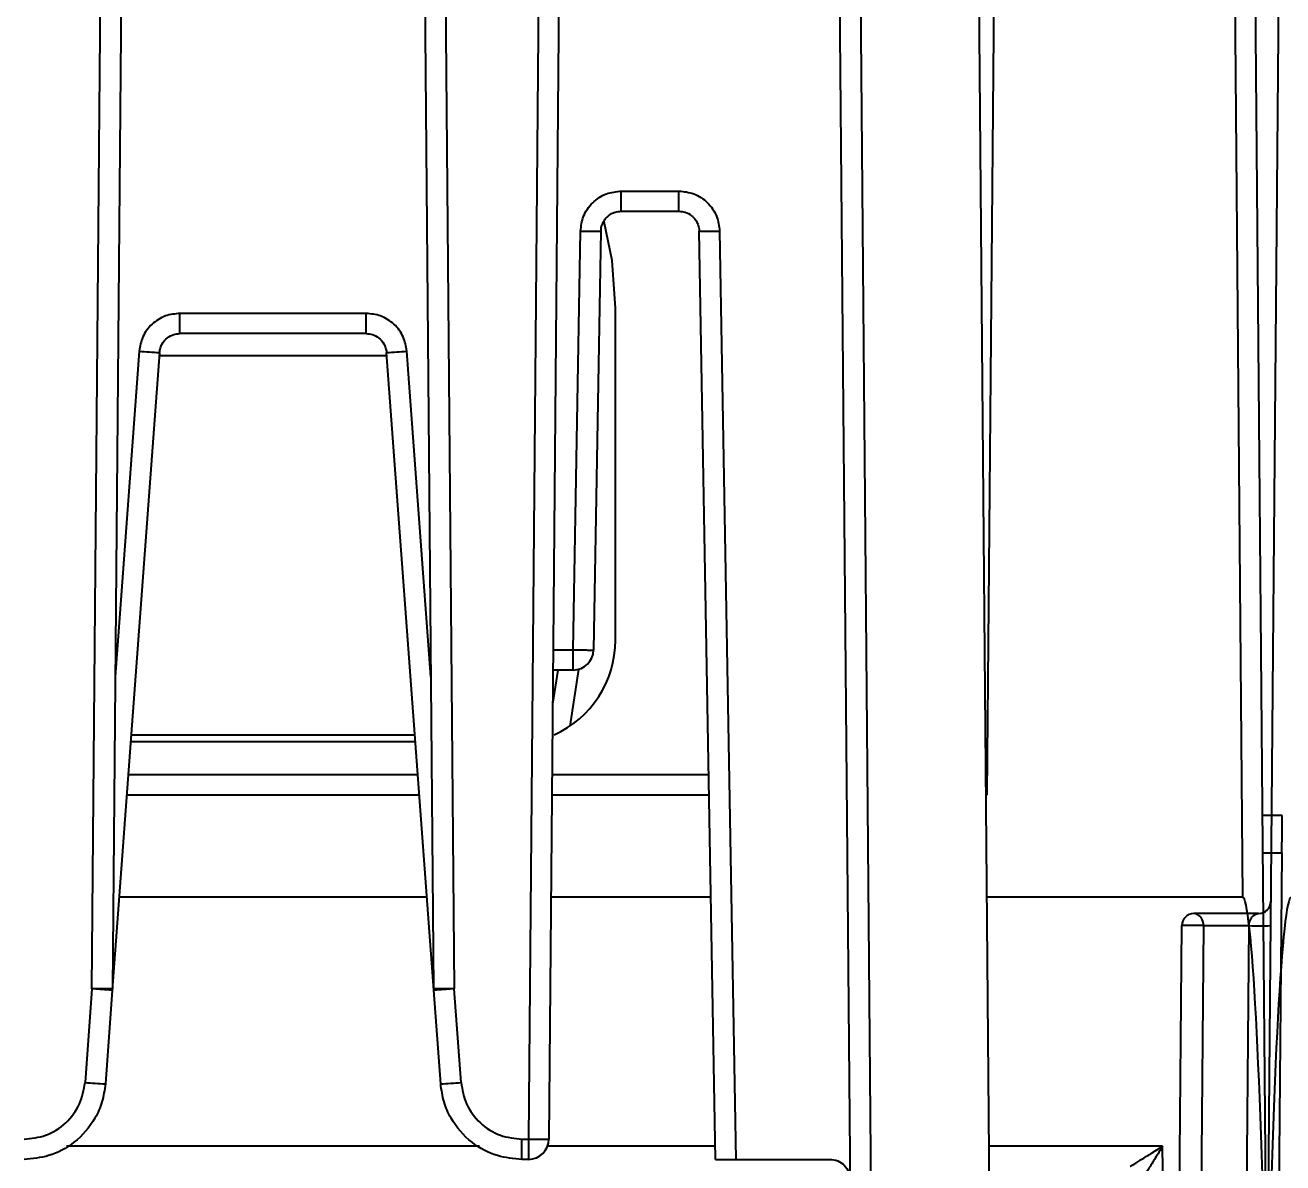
# Model space of a CAD drawing. Header units: inches. Extents: x 897.4 to 914.4, y -8.5 to 2.5.
# Drawn here: x 906.494 to 907.101, y -5.639 to -5.089 of the extents above; entities that cross this region are included whole.
import ezdxf

# ---------------------------------------------------------------- set-up
doc = ezdxf.new("R2010")
doc.units = ezdxf.units.IN
doc.header["$LTSCALE"] = 4
doc.header["$MEASUREMENT"] = 0
doc.layers.get('0').update_dxf_attribs({"linetype": 'CONTINUOUS'})
doc.layers.get('DEFPOINTS').update_dxf_attribs({"linetype": 'CONTINUOUS'})
doc.layers.add('DIMENSIONS', color=140, linetype='CONTINUOUS')
doc.styles.get("Standard").update_dxf_attribs({"font": 'romans.shx'})
doc.dimstyles.get("Standard").update_dxf_attribs({"dimtxt": 0.15, "dimasz": 0.18, "dimexe": 0.0625, "dimexo": 0.125, "dimgap": 0.0625, "dimtad": 0, "dimtih": 1, "dimtoh": 1, "dimzin": 0, "dimdsep": 46, "dimtxsty": 'Standard', "dimcen": 0.09, "dimadec": 0, "dimazin": 0, "dimtfac": 1, "dimtofl": 0, "dimtmove": 0, "dimatfit": 3, "dimfxl": 1, "dimtolj": 1, "dimtzin": 0, "dimarcsym": 0})

# ---------------------------------------------------------------- blocks, each defined once
blk = doc.blocks.new('*D4')
at = {"layer": 'DEFPOINTS', "color": 0}
for p in [(906.75507, -4.02375), (905.46883, -6.02375), (906.08786, -6.02375)]:
    blk.add_point(p, dxfattribs=at)
at = {"layer": 'DIMENSIONS', "color": 0, "lineweight": -2}
for p, q in [((906.63007, -4.02375), (905.40633, -4.02375)), ((905.46883, -4.20375), (905.46883, -4.70947)), ((905.46883, -5.84375), (905.46883, -5.33804)), ((905.96286, -6.02375), (905.40633, -6.02375))]:
    blk.add_line(p, q, dxfattribs=at)
at = {"layer": 'DIMENSIONS', "color": 0}
for points in [[(905.43883, -4.20375), (905.49883, -4.20375), (905.46883, -4.02375)], [(905.43883, -5.84375), (905.49883, -5.84375), (905.46883, -6.02375)]]:
    blk.add_solid(points, dxfattribs=at)
at = {"layer": 'DIMENSIONS', "color": 0, "char_height": 0.15, "attachment_point": 5}
for s, insert in [('\\A1;2.00', (905.46883, -4.88625)), ('\\A1;[50.8]', (905.46883, -5.20054))]:
    blk.add_mtext(s, dxfattribs=dict(at, insert=insert))

msp = doc.modelspace()

# ---------------------------------------------------------------- linework, layer by layer
for p, q in [((907.07094, -4.29448), (907.08155, -5.51037)), ((907.08078, -4.29457), (907.09331, -5.73021)), ((906.52591, -5.5546), (906.53369, -4.66343)), ((906.54353, -4.66343), (906.53576, -5.5546)), ((906.69092, -5.5546), (906.68315, -4.66343)), ((906.69299, -4.66343), (906.70076, -5.5546)), ((906.74511, -4.66343), (906.7367, -5.62718)), ((906.75495, -4.66343), (906.74654, -5.62718)), ((906.8923, -5.66753), (906.88375, -4.6872)), ((906.89359, -4.6872), (906.90214, -5.66753)), ((906.95077, -4.6872), (906.95932, -5.66753)), ((907.09331, -5.73021), (907.10128, -4.81731)), ((906.95816, -5.46098), (906.96161, -5.06509)), ((906.78152, -5.16951), (906.80933, -5.16951)), ((906.78152, -5.17926), (906.78152, -5.16951)), ((906.80933, -5.17926), (906.80933, -5.16951)), ((906.78152, -5.17926), (906.80933, -5.17926)), ((906.75831, -5.39096), (906.76184, -5.18885)), ((906.77168, -5.18893), (906.76815, -5.39105)), ((906.82699, -5.63694), (906.81917, -5.18893)), ((906.82901, -5.18885), (906.83683, -5.63694)), ((906.65833, -5.22856), (906.56835, -5.22856)), ((906.56835, -5.23832), (906.56835, -5.22856)), ((906.65833, -5.23832), (906.65833, -5.22856)), ((906.77869, -5.38635), (906.77869, -5.22611)), ((906.65833, -5.23832), (906.56835, -5.23832)), ((906.54871, -5.24679), (906.53707, -5.40399)), ((906.68961, -5.40399), (906.67796, -5.24679)), ((906.55853, -5.24743), (906.53573, -5.55524)), ((906.55842, -5.24885), (906.66825, -5.24885)), ((906.69095, -5.55524), (906.66815, -5.24743)), ((906.7486, -5.39096), (906.75831, -5.39096)), ((906.75831, -5.40072), (906.75831, -5.39096)), ((906.75085, -5.40072), (906.74837, -5.41723)), ((906.75831, -5.40072), (906.74852, -5.40072)), ((906.76084, -5.40039), (906.75673, -5.42776)), ((906.54462, -5.43526), (906.68206, -5.43526)), ((906.54486, -5.43202), (906.68182, -5.43202)), ((906.68325, -5.45131), (906.54343, -5.45131)), ((906.82375, -5.45131), (906.74807, -5.45131)), ((906.54271, -5.46098), (906.68397, -5.46098)), ((906.74799, -5.46098), (906.82392, -5.46098)), ((906.95752, -5.46098), (906.95816, -5.46098)), ((907.10069, -5.471), (907.09105, -5.471)), ((907.0912, -5.48897), (907.10054, -5.48897)), ((907.10054, -5.48897), (907.09587, -6.02375)), ((906.68762, -5.51037), (906.53905, -5.51037)), ((906.82478, -5.51037), (906.74756, -5.51037)), ((907.08155, -5.51037), (906.95795, -5.51037)), ((907.0893, -5.51824), (907.05807, -5.51824)), ((907.0478, -6.02375), (907.05217, -5.52409)), ((907.06259, -5.52409), (907.05823, -6.02375)), ((907.06259, -5.52409), (907.08468, -5.52409)), ((907.08032, -6.02375), (907.08468, -5.52409)), ((906.52591, -5.5546), (906.52256, -5.59984)), ((906.53573, -5.55524), (906.53238, -5.60048)), ((906.6943, -5.60048), (906.69095, -5.55524)), ((906.70412, -5.59984), (906.70076, -5.5546)), ((906.73356, -5.62718), (906.7367, -5.62718)), ((906.73356, -5.63694), (906.73356, -5.62718)), ((906.7367, -5.62718), (906.7367, -5.63694)), ((906.71311, -5.63062), (906.51357, -5.63062)), ((906.82688, -5.63062), (906.74589, -5.63062)), ((907.04293, -5.63062), (906.959, -5.63062)), ((907.0437, -5.71915), (907.04293, -5.63062)), ((906.7367, -5.63694), (906.73356, -5.63694)), ((906.83683, -5.63694), (906.88228, -5.63694))]:
    msp.add_line(p, q)
at = {"flags": 128}
for points in [[(906.77869, -5.22611), (906.77705, -5.20309), (906.77321, -5.18433)], [(907.10054, -5.48897), (907.10057, -5.48538), (907.1006, -5.48198), (907.10063, -5.47887), (907.10065, -5.47617), (907.10067, -5.47397), (907.10068, -5.47234), (907.10069, -5.47133), (907.10069, -5.471)]]:
    msp.add_lwpolyline(points, dxfattribs=at)
for centre, radius, start, end in [((906.76922, -4.90682), 0.28213, 268.50057, 270.49933), ((906.82163, -4.90682), 0.28213, 269.50067, 271.49943), ((906.57204, -4.96513), 0.28263, 265.2653, 267.25953), ((906.65464, -4.96521), 0.28255, 272.74013, 274.73493), ((906.72868, -5.38635), 0.05001, 294.07142, 0), ((906.75831, -5.39088), 0.00984, 270, 359), ((907.0893, -5.51233), 0.00591, 270, 359.5), ((907.05807, -5.52415), 0.00591, 90, 179.5), ((907.05728, -5.52352), 0.00534, 353.86181, 81.52913), ((907.05606, -5.58571), 0.06174, 88.13235, 93.61496), ((907.05691, -5.69602), 0.17202, 88.10605, 89.61312), ((907.08989, -5.40654), 0.11767, 267.46021, 272.53979), ((906.52591, -5.55451), 0.00984, 355.76361, 359.5), ((906.70076, -5.55451), 0.00984, 180.5, 184.23639), ((906.54592, -5.31777), 0.28303, 265.26673, 267.2581), ((906.68076, -5.31784), 0.28296, 272.74172, 274.73357), ((906.7367, -5.6271), 0.00984, 270, 359.5)]:
    msp.add_arc(centre, radius, start, end)
for centre, major_axis, start_param, end_param in [((907.08401, -5.79235), (-0.00246, 0.28198), 4.974678, 6.282881), ((907.10261, -5.79235), (0.00246, 0.28198), 0.000305, 1.308507)]:
    msp.add_ellipse(centre, major_axis=major_axis, ratio=0.034903, start_param=start_param, end_param=end_param)
for points, knots in [([(906.76184, -5.18885), (906.76214, -5.1864), (906.76261, -5.18264), (906.76508, -5.17814), (906.76761, -5.17508), (906.77073, -5.17257), (906.77528, -5.17017), (906.77907, -5.16977), (906.78152, -5.16951)], [0, 0, 0, 0, 0.239689, 0.368347, 0.500006, 0.628663, 0.760322, 1, 1, 1, 1]), ([(906.80933, -5.16951), (906.81178, -5.16977), (906.81555, -5.17016), (906.82009, -5.17256), (906.8232, -5.17503), (906.82576, -5.17811), (906.82824, -5.18261), (906.82871, -5.1864), (906.82901, -5.18885)], [0, 0, 0, 0, 0.239678, 0.368337, 0.499991, 0.628652, 0.760311, 1, 1, 1, 1]), ([(906.77168, -5.18893), (906.77175, -5.18815), (906.77188, -5.18662), (906.77272, -5.18454), (906.77389, -5.18278), (906.77572, -5.181), (906.7783, -5.17956), (906.7805, -5.17936), (906.78152, -5.17926)], [0, 0, 0, 0, 0.1541562, 0.30005, 0.4376721, 0.5670161, 0.7999079, 1, 1, 1, 1]), ([(906.80933, -5.17926), (906.81035, -5.17936), (906.81256, -5.17956), (906.81513, -5.181), (906.81696, -5.18278), (906.81813, -5.18454), (906.81897, -5.18662), (906.8191, -5.18815), (906.81917, -5.18893)], [0, 0, 0, 0, 0.200083, 0.432975, 0.562327, 0.699949, 0.845843, 1, 1, 1, 1]), ([(906.56835, -5.22856), (906.56598, -5.22881), (906.56106, -5.22933), (906.55464, -5.23349), (906.55002, -5.23959), (906.54914, -5.24445), (906.54871, -5.24679)], [0, 0, 0, 0, 0.241034, 0.499995, 0.758956, 1, 1, 1, 1]), ([(906.67796, -5.24679), (906.67754, -5.24445), (906.67666, -5.23959), (906.67203, -5.23349), (906.66561, -5.22933), (906.6607, -5.22881), (906.65833, -5.22856)], [0, 0, 0, 0, 0.241043, 0.500005, 0.758966, 1, 1, 1, 1]), ([(906.55853, -5.24743), (906.55863, -5.2467), (906.55884, -5.24526), (906.55996, -5.24273), (906.56207, -5.24029), (906.56518, -5.2386), (906.56734, -5.23841), (906.56835, -5.23832)], [0, 0, 0, 0, 0.151688, 0.295857, 0.560325, 0.795082, 1, 1, 1, 1]), ([(906.65833, -5.23832), (906.65934, -5.23841), (906.6615, -5.2386), (906.66461, -5.24029), (906.66672, -5.24273), (906.66784, -5.24526), (906.66804, -5.2467), (906.66815, -5.24743)], [0, 0, 0, 0, 0.204919, 0.439676, 0.704146, 0.848315, 1, 1, 1, 1]), ([(906.75831, -5.39096), (906.7596, -5.39098), (906.76218, -5.39103), (906.76543, -5.39106), (906.76771, -5.39108), (906.76801, -5.39106), (906.76815, -5.39105)], [0, 0, 0, 0, 0.249998, 0.499998, 0.749985, 1, 1, 1, 1]), ([(907.08468, -5.52409), (907.08469, -5.52391), (907.08471, -5.52353), (907.08482, -5.52274), (907.08523, -5.52122), (907.08672, -5.51875), (907.08821, -5.51846), (907.0893, -5.51824)], [0, 0, 0, 0, 0.031859, 0.066121, 0.146361, 0.3726, 1, 1, 1, 1]), ([(907.09347, -5.51652), (907.09314, -5.51683), (907.0926, -5.51732), (907.09191, -5.51763), (907.09165, -5.51774)], [0, 0, 0, 0, 0.62144, 1, 1, 1, 1]), ([(906.53576, -5.5546), (906.53561, -5.55461), (906.53531, -5.55463), (906.53304, -5.55464), (906.52978, -5.55463), (906.5272, -5.55461), (906.52591, -5.5546)], [0, 0, 0, 0, 0.2499995, 0.4999981, 0.7499967, 1, 1, 1, 1]), ([(906.53573, -5.55524), (906.53558, -5.55524), (906.53529, -5.55524), (906.53301, -5.5551), (906.52977, -5.55488), (906.5272, -5.55469), (906.52591, -5.5546)], [0, 0, 0, 0, 0.25001, 0.500003, 0.749994, 1, 1, 1, 1]), ([(906.70076, -5.5546), (906.69947, -5.55461), (906.6969, -5.55463), (906.69364, -5.55464), (906.69137, -5.55463), (906.69107, -5.55461), (906.69092, -5.5546)], [0, 0, 0, 0, 0.249997, 0.499998, 0.749994, 1, 1, 1, 1]), ([(906.70076, -5.5546), (906.69948, -5.55469), (906.69691, -5.55488), (906.69366, -5.5551), (906.69139, -5.55524), (906.6911, -5.55524), (906.69095, -5.55524)], [0, 0, 0, 0, 0.249999, 0.500001, 0.749986, 1, 1, 1, 1]), ([(906.49312, -5.62718), (906.49667, -5.62681), (906.50404, -5.62603), (906.51367, -5.61979), (906.52061, -5.61064), (906.52193, -5.60335), (906.52256, -5.59984)], [0, 0, 0, 0, 0.241038, 0.499994, 0.758956, 1, 1, 1, 1]), ([(906.53238, -5.60048), (906.53196, -5.60343), (906.53115, -5.60918), (906.52666, -5.61931), (906.51824, -5.62904), (906.50577, -5.6358), (906.49714, -5.63658), (906.49312, -5.63694)], [0, 0, 0, 0, 0.151677, 0.295839, 0.560307, 0.795065, 1, 1, 1, 1]), ([(906.73356, -5.63694), (906.72954, -5.63658), (906.72091, -5.6358), (906.70844, -5.62904), (906.70002, -5.61931), (906.69552, -5.60918), (906.69471, -5.60343), (906.6943, -5.60048)], [0, 0, 0, 0, 0.204935, 0.439693, 0.704161, 0.848323, 1, 1, 1, 1]), ([(906.70412, -5.59984), (906.70475, -5.60335), (906.70607, -5.61064), (906.71301, -5.61979), (906.72264, -5.62603), (906.73001, -5.62681), (906.73356, -5.62718)], [0, 0, 0, 0, 0.241043, 0.500005, 0.758963, 1, 1, 1, 1]), ([(906.7367, -5.62718), (906.73799, -5.62719), (906.74057, -5.62721), (906.74382, -5.62722), (906.7461, -5.62721), (906.74639, -5.62719), (906.74654, -5.62718)], [0, 0, 0, 0, 0.249998, 0.499991, 0.749994, 1, 1, 1, 1]), ([(907.02732, -5.64029), (907.0274, -5.64025), (907.02756, -5.64018), (907.02855, -5.6396), (907.03002, -5.63869), (907.03286, -5.63692), (907.03726, -5.63419), (907.04102, -5.63182), (907.04293, -5.63062)], [0, 0, 0, 0, 0.082518, 0.174948, 0.282278, 0.407726, 0.69957, 1, 1, 1, 1]), ([(907.04293, -5.63062), (907.04174, -5.63253), (907.0394, -5.63631), (907.03667, -5.6407), (907.0349, -5.64352), (907.03397, -5.64498), (907.03337, -5.64593), (907.03327, -5.64607), (907.03323, -5.64614)], [0, 0, 0, 0, 0.300432, 0.592273, 0.717712, 0.825034, 0.917465, 1, 1, 1, 1]), ([(906.82699, -5.63694), (906.82712, -5.63694), (906.82738, -5.63694), (906.82914, -5.63694), (906.83106, -5.63694), (906.83281, -5.63694), (906.83476, -5.63694), (906.83614, -5.63694), (906.83683, -5.63694)], [0, 0, 0, 0, 0.2324894, 0.4761947, 0.6028739, 0.732399, 0.8647763, 1, 1, 1, 1]), ([(906.88228, -5.63694), (906.88356, -5.63709), (906.88613, -5.63738), (906.88937, -5.63963), (906.89165, -5.64285), (906.89196, -5.64542), (906.89212, -5.6467)], [0, 0, 0, 0, 0.249999, 0.500002, 0.749999, 1, 1, 1, 1])]:
    msp.add_open_spline(points, degree=3, knots=knots)

# ---------------------------------------------------------------- dimensions: what is measured, and where the dimension line sits
at = {"layer": 'DIMENSIONS'}
dim = msp.add_linear_dim(base=(905.46883, -6.02375), p1=(906.75507, -4.02375), p2=(906.08786, -6.02375), angle=90, dimstyle='Standard', override={"dimpost": '\\X'}, dxfattribs=at)
dim.commit()
dim.dimension.update_dxf_attribs({"geometry": '*D4', "text_midpoint": (905.46883, -5.02375)})

doc.saveas('drawing.dxf')
